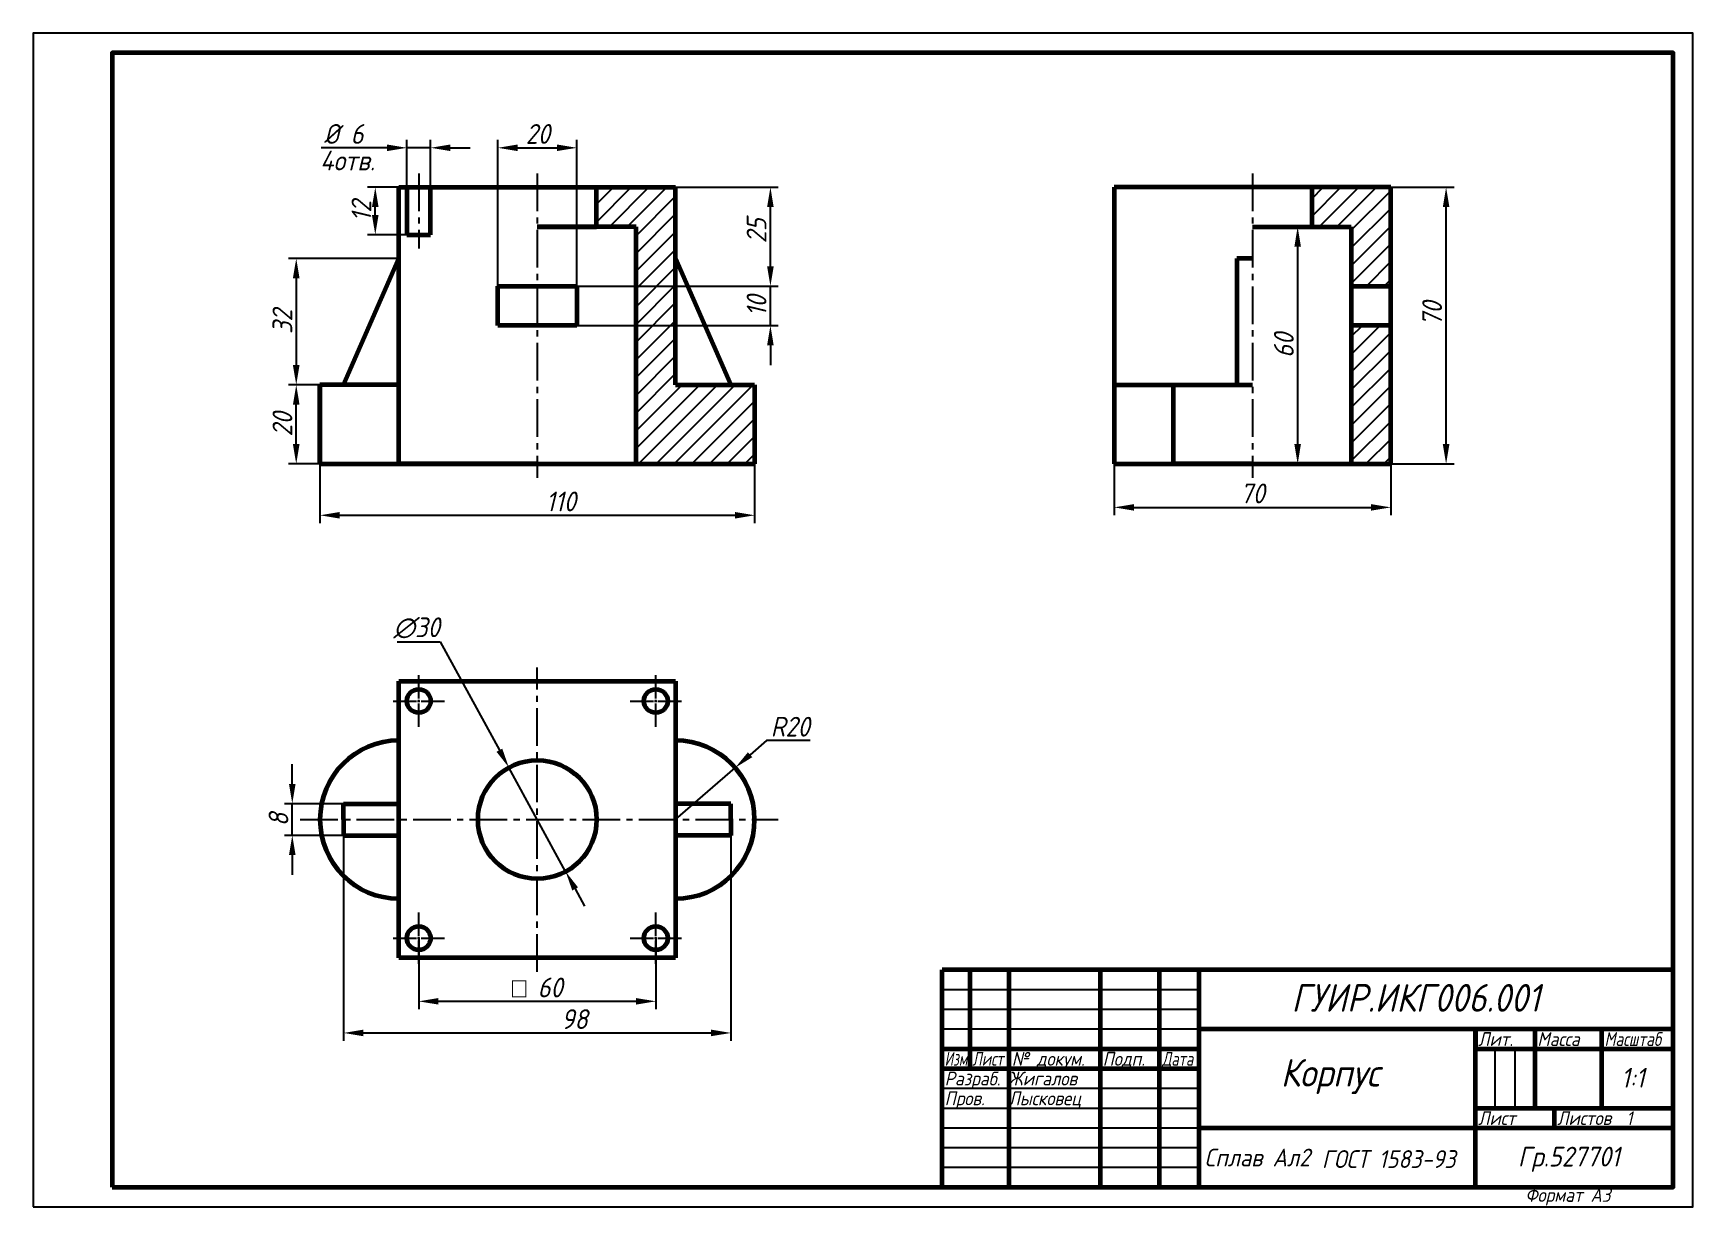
# Model space of a CAD drawing. Header units: millimetres. Extents: x 0 to 420, y 0 to 297.
import ezdxf

# ---------------------------------------------------------------- set-up
doc = ezdxf.new("R2010")
doc.units = ezdxf.units.MM
doc.header["$LTSCALE"] = 0.5
doc.linetypes.add('ACAD_ISO02W100', pattern=[15, 12, -3])
doc.linetypes.add('осевая2', pattern=[28.575, 19.05, -3.175, 3.175, -3.175])
doc.layers.get('0').update_dxf_attribs({"lineweight": 60})
doc.layers.get('Defpoints').update_dxf_attribs({"color": 5})
doc.layers.add('1-оси', color=1, linetype='осевая2')
doc.layers.add('3-размеры', color=6, linetype='Continuous')
doc.layers.add('2-штриховка', color=7, linetype='Continuous', true_color=0x00c7c7)
doc.layers.add('4-текст', color=7, linetype='Continuous', true_color=0x00ad00)
doc.styles.get("Standard").update_dxf_attribs({"font": 'isocpeui.ttf', "width": 0.9})
doc.dimstyles.new('Standart', dxfattribs={"dimtxt": 5, "dimasz": 5, "dimexe": 2, "dimexo": 0, "dimgap": 1, "dimtad": 1, "dimtoh": 1, "dimdec": 0, "dimtxsty": 'Standard', "dimcen": 2.5, "dimadec": 0, "dimazin": 0, "dimtfac": 1, "dimtdec": 0, "dimtmove": 0, "dimatfit": 3, "dimldrblk": 'DOTSMALL', "dimfxl": 1, "dimarcsym": 0})
pattern_1 = [(45, (23.5652, 0), (-2.245064, 2.245064), [])]

# ---------------------------------------------------------------- blocks, each defined once
blk = doc.blocks.new('*U2')
at = {"layer": '1-оси', "color": 0, "linetype": 'осевая2', "transparency": 16777216}
blk.add_line((0, 38.5), (0, -38.5), dxfattribs=at)
blk = doc.blocks.new('*U3')
at = {"layer": '1-оси', "color": 0, "linetype": 'осевая2', "transparency": 16777216}
blk.add_line((-60, 0), (61, 0), dxfattribs=at)
blk = doc.blocks.new('*U4')
at = {"layer": '1-оси', "color": 0, "linetype": 'осевая2', "transparency": 16777216}
blk.add_line((0, -38.5), (0, 38.5), dxfattribs=at)
blk = doc.blocks.new('*U5')
at = {"layer": '1-оси', "color": 0, "linetype": 'осевая2', "transparency": 16777216}
blk.add_line((0, 38.5), (0, -38.5), dxfattribs=at)
blk = doc.blocks.new('*U6')
at = {"layer": '1-оси', "color": 0, "linetype": 'осевая2', "transparency": 16777216}
for p, q in [((0, 0.6), (0, 6.5)), ((-6.5, 0), (-0.6, 0)), ((0.6, 0), (6.5, 0)), ((0, -6.5), (0, -0.6))]:
    blk.add_line(p, q, dxfattribs=at)
at = {"layer": '1-оси', "color": 0, "linetype": 'Continuous', "transparency": 16777216}
for p, q in [((-0.3, 0), (0.3, 0)), ((0, -0.3), (0, 0.3))]:
    blk.add_line(p, q, dxfattribs=at)
blk = doc.blocks.new('*U7')
at = {"layer": '1-оси', "color": 0, "linetype": 'осевая2', "transparency": 16777216}
for p, q in [((0, 0.6), (0, 6.5)), ((-6.5, 0), (-0.6, 0)), ((0.6, 0), (6.5, 0)), ((0, -6.5), (0, -0.6))]:
    blk.add_line(p, q, dxfattribs=at)
at = {"layer": '1-оси', "color": 0, "linetype": 'Continuous', "transparency": 16777216}
for p, q in [((-0.3, 0), (0.3, 0)), ((0, -0.3), (0, 0.3))]:
    blk.add_line(p, q, dxfattribs=at)
blk = doc.blocks.new('*U8')
at = {"layer": '1-оси', "color": 0, "linetype": 'осевая2', "transparency": 16777216}
for p, q in [((0, 0.6), (0, 6.5)), ((-6.5, 0), (-0.6, 0)), ((0.6, 0), (6.5, 0)), ((0, -6.5), (0, -0.6))]:
    blk.add_line(p, q, dxfattribs=at)
at = {"layer": '1-оси', "color": 0, "linetype": 'Continuous', "transparency": 16777216}
for p, q in [((-0.3, 0), (0.3, 0)), ((0, -0.3), (0, 0.3))]:
    blk.add_line(p, q, dxfattribs=at)
blk = doc.blocks.new('*U9')
at = {"layer": '1-оси', "color": 0, "linetype": 'осевая2', "transparency": 16777216}
for p, q in [((0, 0.6), (0, 6.5)), ((-6.5, 0), (-0.6, 0)), ((0.6, 0), (6.5, 0)), ((0, -6.5), (0, -0.6))]:
    blk.add_line(p, q, dxfattribs=at)
at = {"layer": '1-оси', "color": 0, "linetype": 'Continuous', "transparency": 16777216}
for p, q in [((-0.3, 0), (0.3, 0)), ((0, -0.3), (0, 0.3))]:
    blk.add_line(p, q, dxfattribs=at)
blk = doc.blocks.new('*D15')
at = {"layer": '3-размеры', "color": 0, "lineweight": -2, "transparency": 16777216}
for p, q in [((94.57, 258), (94.57, 270)), ((100.57, 258), (100.57, 270)), ((89.57, 268), (72.9, 268)), ((100.57, 268), (94.57, 268)), ((105.57, 268), (110.57, 268))]:
    blk.add_line(p, q, dxfattribs=at)
at = {"layer": '3-размеры', "color": 0, "transparency": 16777216}
for points in [[(89.57, 268.83), (89.57, 267.17), (94.57, 268)], [(105.57, 268.83), (105.57, 267.17), (100.57, 268)]]:
    blk.add_solid(points, dxfattribs=at)
at = {"layer": 'Defpoints', "color": 0, "transparency": 16777216}
for p in [(100.57, 268), (94.57, 258), (100.57, 258)]:
    blk.add_point(p, dxfattribs=at)
at = {"layer": '3-размеры', "color": 0, "transparency": 16777216, "insert": (78.57, 271.5), "char_height": 5, "attachment_point": 5}
blk.add_mtext('%%c 6', dxfattribs=at)
blk = doc.blocks.new('_DotSmall')
at = {"color": 0, "linetype": 'ByBlock', "const_width": 0.5}
blk.add_lwpolyline([(-0.0625, 0, 1), (0.0625, 0, 1)], format="xyb", close=True, dxfattribs=at)
blk = doc.blocks.new('*D17')
at = {"layer": '3-размеры', "color": 0, "lineweight": -2, "transparency": 16777216}
for p, q in [((65.57, 107), (65.57, 112)), ((78.57, 102), (63.57, 102)), ((65.57, 94), (65.57, 102)), ((78.57, 94), (63.57, 94)), ((65.57, 89), (65.57, 84))]:
    blk.add_line(p, q, dxfattribs=at)
at = {"layer": '3-размеры', "color": 0, "transparency": 16777216}
for points in [[(64.73, 107), (66.4, 107), (65.57, 102)], [(64.73, 89), (66.4, 89), (65.57, 94)]]:
    blk.add_solid(points, dxfattribs=at)
at = {"layer": 'Defpoints', "color": 0, "transparency": 16777216}
for p in [(65.57, 102), (78.57, 102), (78.57, 94)]:
    blk.add_point(p, dxfattribs=at)
at = {"layer": '3-размеры', "color": 0, "transparency": 16777216, "insert": (62.07, 98), "char_height": 5, "attachment_point": 5, "rotation": 90}
blk.add_mtext('8', dxfattribs=at)
blk = doc.blocks.new('*D19')
at = {"layer": '3-размеры', "color": 0, "lineweight": -2, "transparency": 16777216}
for p, q in [((97.57, 68), (97.57, 50)), ((157.57, 68), (157.57, 50)), ((102.57, 52), (152.57, 52))]:
    blk.add_line(p, q, dxfattribs=at)
at = {"layer": '3-размеры', "color": 0, "transparency": 16777216}
for points in [[(102.57, 52.83), (102.57, 51.17), (97.57, 52)], [(152.57, 52.83), (152.57, 51.17), (157.57, 52)]]:
    blk.add_solid(points, dxfattribs=at)
at = {"layer": 'Defpoints', "color": 0, "transparency": 16777216}
for p in [(97.57, 68), (157.57, 68), (157.57, 52)]:
    blk.add_point(p, dxfattribs=at)
at = {"layer": '3-размеры', "color": 0, "transparency": 16777216, "insert": (127.57, 55.5), "char_height": 5, "attachment_point": 5}
blk.add_mtext('{\\Fgdt;o} 60', dxfattribs=at)
blk = doc.blocks.new('*D20')
at = {"layer": '3-размеры', "color": 0, "lineweight": -2, "transparency": 16777216}
for p, q in [((185.57, 118), (181.43, 114.4)), ((196.59, 118), (185.57, 118)), ((162.57, 98), (177.66, 111.12))]:
    blk.add_line(p, q, dxfattribs=at)
at = {"layer": '3-размеры', "color": 0, "transparency": 16777216}
blk.add_solid([(180.88, 115.03), (181.98, 113.78), (177.66, 111.12)], dxfattribs=at)
at = {"layer": 'Defpoints', "color": 0, "transparency": 16777216}
for p in [(177.66, 111.12), (162.57, 98)]:
    blk.add_point(p, dxfattribs=at)
at = {"layer": '3-размеры', "color": 0, "transparency": 16777216, "insert": (191.58, 121.5), "char_height": 5, "attachment_point": 5}
blk.add_mtext('R20', dxfattribs=at)
blk = doc.blocks.new('*D23')
at = {"layer": '3-размеры', "color": 0, "lineweight": -2, "transparency": 16777216}
for p, q in [((72.57, 188), (72.57, 173)), ((182.57, 188), (182.57, 173)), ((77.57, 175), (177.57, 175))]:
    blk.add_line(p, q, dxfattribs=at)
at = {"layer": '3-размеры', "color": 0, "transparency": 16777216}
for points in [[(77.57, 175.83), (77.57, 174.17), (72.57, 175)], [(177.57, 175.83), (177.57, 174.17), (182.57, 175)]]:
    blk.add_solid(points, dxfattribs=at)
at = {"layer": 'Defpoints', "color": 0, "transparency": 16777216}
for p in [(72.57, 188), (182.57, 188), (182.57, 175)]:
    blk.add_point(p, dxfattribs=at)
at = {"layer": '3-размеры', "color": 0, "transparency": 16777216, "insert": (133.57, 178.5), "char_height": 5, "attachment_point": 5}
blk.add_mtext('110', dxfattribs=at)
blk = doc.blocks.new('*D24')
at = {"layer": '3-размеры', "color": 0, "lineweight": -2, "transparency": 16777216}
for p, q in [((72.57, 208), (64.57, 208)), ((66.57, 193), (66.57, 203)), ((72.57, 188), (64.57, 188))]:
    blk.add_line(p, q, dxfattribs=at)
at = {"layer": '3-размеры', "color": 0, "transparency": 16777216}
for points in [[(65.73, 203), (67.4, 203), (66.57, 208)], [(65.73, 193), (67.4, 193), (66.57, 188)]]:
    blk.add_solid(points, dxfattribs=at)
at = {"layer": 'Defpoints', "color": 0, "transparency": 16777216}
for p in [(66.57, 208), (72.57, 208), (72.57, 188)]:
    blk.add_point(p, dxfattribs=at)
at = {"layer": '3-размеры', "color": 0, "transparency": 16777216, "insert": (63.07, 198), "char_height": 5, "attachment_point": 5, "rotation": 90}
blk.add_mtext('20', dxfattribs=at)
blk = doc.blocks.new('*D25')
at = {"layer": '3-размеры', "color": 0, "lineweight": -2, "transparency": 16777216}
for p, q in [((92.57, 240), (64.57, 240)), ((66.57, 235), (66.57, 213)), ((66.57, 208), (64.57, 208))]:
    blk.add_line(p, q, dxfattribs=at)
at = {"layer": '3-размеры', "color": 0, "transparency": 16777216}
for points in [[(65.73, 235), (67.4, 235), (66.57, 240)], [(65.73, 213), (67.4, 213), (66.57, 208)]]:
    blk.add_solid(points, dxfattribs=at)
at = {"layer": 'Defpoints', "color": 0, "transparency": 16777216}
for p in [(92.57, 240), (66.57, 208), (66.57, 208)]:
    blk.add_point(p, dxfattribs=at)
at = {"layer": '3-размеры', "color": 0, "transparency": 16777216, "insert": (63.07, 224), "char_height": 5, "attachment_point": 5, "rotation": 90}
blk.add_mtext('32', dxfattribs=at)
blk = doc.blocks.new('*D26')
at = {"layer": '3-размеры', "color": 0, "lineweight": -2, "transparency": 16777216}
for p, q in [((94.57, 258), (84.57, 258)), ((86.57, 251), (86.57, 253)), ((94.57, 246), (84.57, 246))]:
    blk.add_line(p, q, dxfattribs=at)
at = {"layer": '3-размеры', "color": 0, "transparency": 16777216}
for points in [[(85.73, 253), (87.4, 253), (86.57, 258)], [(85.73, 251), (87.4, 251), (86.57, 246)]]:
    blk.add_solid(points, dxfattribs=at)
at = {"layer": 'Defpoints', "color": 0, "transparency": 16777216}
for p in [(86.57, 258), (94.57, 258), (94.57, 246)]:
    blk.add_point(p, dxfattribs=at)
at = {"layer": '3-размеры', "color": 0, "transparency": 16777216, "insert": (83.07, 252), "char_height": 5, "attachment_point": 5, "rotation": 90}
blk.add_mtext('12', dxfattribs=at)
blk = doc.blocks.new('*D28')
at = {"layer": '3-размеры', "color": 0, "lineweight": -2, "transparency": 16777216}
for p, q in [((137.57, 258), (188.57, 258)), ((186.57, 238), (186.57, 253)), ((137.57, 233), (188.57, 233))]:
    blk.add_line(p, q, dxfattribs=at)
at = {"layer": '3-размеры', "color": 0, "transparency": 16777216}
for points in [[(185.73, 253), (187.4, 253), (186.57, 258)], [(185.73, 238), (187.4, 238), (186.57, 233)]]:
    blk.add_solid(points, dxfattribs=at)
at = {"layer": 'Defpoints', "color": 0, "transparency": 16777216}
for p in [(137.57, 258), (186.57, 258), (137.57, 233)]:
    blk.add_point(p, dxfattribs=at)
at = {"layer": '3-размеры', "color": 0, "transparency": 16777216, "insert": (183.07, 247), "char_height": 5, "attachment_point": 5, "rotation": 90}
blk.add_mtext('25', dxfattribs=at)
blk = doc.blocks.new('*D30')
at = {"layer": '3-размеры', "color": 0, "lineweight": -2, "transparency": 16777216}
for p, q in [((117.57, 233), (117.57, 270)), ((137.57, 233), (137.57, 270)), ((122.57, 268), (132.57, 268))]:
    blk.add_line(p, q, dxfattribs=at)
at = {"layer": '3-размеры', "color": 0, "transparency": 16777216}
for points in [[(122.57, 268.83), (122.57, 267.17), (117.57, 268)], [(132.57, 268.83), (132.57, 267.17), (137.57, 268)]]:
    blk.add_solid(points, dxfattribs=at)
at = {"layer": 'Defpoints', "color": 0, "transparency": 16777216}
for p in [(137.57, 268), (117.57, 233), (137.57, 233)]:
    blk.add_point(p, dxfattribs=at)
at = {"layer": '3-размеры', "color": 0, "transparency": 16777216, "insert": (127.71, 271.5), "char_height": 5, "attachment_point": 5}
blk.add_mtext('20', dxfattribs=at)
blk = doc.blocks.new('*D32')
at = {"layer": '3-размеры', "color": 0, "lineweight": -2, "transparency": 16777216}
for p, q in [((343.57, 258), (359.57, 258)), ((357.57, 193), (357.57, 253)), ((343.57, 188), (359.57, 188))]:
    blk.add_line(p, q, dxfattribs=at)
at = {"layer": '3-размеры', "color": 0, "transparency": 16777216}
for points in [[(356.73, 253), (358.4, 253), (357.57, 258)], [(356.73, 193), (358.4, 193), (357.57, 188)]]:
    blk.add_solid(points, dxfattribs=at)
at = {"layer": 'Defpoints', "color": 0, "transparency": 16777216}
for p in [(343.57, 258), (357.57, 258), (343.57, 188)]:
    blk.add_point(p, dxfattribs=at)
at = {"layer": '3-размеры', "color": 0, "transparency": 16777216, "insert": (354.03, 226), "char_height": 5, "attachment_point": 5, "rotation": 90}
blk.add_mtext('70', dxfattribs=at)
blk = doc.blocks.new('*D33')
at = {"layer": '3-размеры', "color": 0, "lineweight": -2, "transparency": 16777216}
for p, q in [((273.57, 188), (273.57, 175)), ((343.57, 188), (343.57, 175)), ((278.57, 177), (338.57, 177))]:
    blk.add_line(p, q, dxfattribs=at)
at = {"layer": '3-размеры', "color": 0, "transparency": 16777216}
for points in [[(278.57, 177.83), (278.57, 176.17), (273.57, 177)], [(338.57, 177.83), (338.57, 176.17), (343.57, 177)]]:
    blk.add_solid(points, dxfattribs=at)
at = {"layer": 'Defpoints', "color": 0, "transparency": 16777216}
for p in [(273.57, 188), (343.57, 188), (343.57, 177)]:
    blk.add_point(p, dxfattribs=at)
at = {"layer": '3-размеры', "color": 0, "transparency": 16777216, "insert": (308.57, 180.53), "char_height": 5, "attachment_point": 5}
blk.add_mtext('70', dxfattribs=at)
blk = doc.blocks.new('*D34')
at = {"layer": '3-размеры', "color": 0, "lineweight": -2, "transparency": 16777216}
for p, q in [((186.57, 238), (186.57, 243)), ((137.57, 233), (188.57, 233)), ((186.57, 223), (186.57, 233)), ((137.57, 223), (188.57, 223)), ((186.57, 218), (186.57, 213))]:
    blk.add_line(p, q, dxfattribs=at)
at = {"layer": '3-размеры', "color": 0, "transparency": 16777216}
for points in [[(185.73, 238), (187.4, 238), (186.57, 233)], [(185.73, 218), (187.4, 218), (186.57, 223)]]:
    blk.add_solid(points, dxfattribs=at)
at = {"layer": 'Defpoints', "color": 0, "transparency": 16777216}
for p in [(137.57, 233), (186.57, 233), (137.57, 223)]:
    blk.add_point(p, dxfattribs=at)
at = {"layer": '3-размеры', "color": 0, "transparency": 16777216, "insert": (183.07, 228), "char_height": 5, "attachment_point": 5, "rotation": 90}
blk.add_mtext('10', dxfattribs=at)
blk = doc.blocks.new('*D36')
at = {"layer": '3-размеры', "color": 0, "lineweight": -2, "transparency": 16777216}
for p, q in [((78.57, 94), (78.57, 42)), ((176.57, 94), (176.57, 42)), ((83.57, 44), (171.57, 44))]:
    blk.add_line(p, q, dxfattribs=at)
at = {"layer": '3-размеры', "color": 0, "transparency": 16777216}
for points in [[(83.57, 44.83), (83.57, 43.17), (78.57, 44)], [(171.57, 44.83), (171.57, 43.17), (176.57, 44)]]:
    blk.add_solid(points, dxfattribs=at)
at = {"layer": 'Defpoints', "color": 0, "transparency": 16777216}
for p in [(78.57, 94), (176.57, 94), (176.57, 44)]:
    blk.add_point(p, dxfattribs=at)
at = {"layer": '3-размеры', "color": 0, "transparency": 16777216, "insert": (137, 47.5), "char_height": 5, "attachment_point": 5}
blk.add_mtext('98', dxfattribs=at)
blk = doc.blocks.new('*D37')
at = {"layer": '3-размеры', "color": 0, "lineweight": -2, "transparency": 16777216}
for p, q in [((323.57, 248), (318, 248)), ((320, 243), (320, 193)), ((323.57, 188), (318, 188))]:
    blk.add_line(p, q, dxfattribs=at)
at = {"layer": '3-размеры', "color": 0, "transparency": 16777216}
for points in [[(319.17, 243), (320.83, 243), (320, 248)], [(319.17, 193), (320.83, 193), (320, 188)]]:
    blk.add_solid(points, dxfattribs=at)
at = {"layer": 'Defpoints', "color": 0, "transparency": 16777216}
for p in [(323.57, 248), (320, 188), (323.57, 188)]:
    blk.add_point(p, dxfattribs=at)
at = {"layer": '3-размеры', "color": 0, "transparency": 16777216, "insert": (316.5, 218), "char_height": 5, "attachment_point": 5, "rotation": 90}
blk.add_mtext('60', dxfattribs=at)
blk = doc.blocks.new('*D38')
at = {"layer": '3-размеры', "color": 0, "lineweight": -2, "transparency": 16777216}
for p, q in [((92.1, 143), (103, 143)), ((103, 143), (117.98, 115.55)), ((134.75, 84.83), (120.38, 111.17)), ((137.15, 80.45), (139.54, 76.06))]:
    blk.add_line(p, q, dxfattribs=at)
at = {"layer": '3-размеры', "color": 0, "transparency": 16777216}
for points in [[(118.71, 115.95), (117.25, 115.16), (120.38, 111.17)], [(137.88, 80.84), (136.42, 80.05), (134.75, 84.83)]]:
    blk.add_solid(points, dxfattribs=at)
at = {"layer": 'Defpoints', "color": 0, "transparency": 16777216}
for p in [(120.38, 111.17), (134.75, 84.83)]:
    blk.add_point(p, dxfattribs=at)
at = {"layer": '3-размеры', "color": 0, "transparency": 16777216, "insert": (97.05, 146.5), "char_height": 5, "attachment_point": 5}
blk.add_mtext('∅30', dxfattribs=at)
blk = doc.blocks.new('*U40')
at = {"layer": '3-размеры', "color": 0, "linetype": 'осевая2', "transparency": 16777216}
blk.add_line((0, 9.5), (0, -9.5), dxfattribs=at)

msp = doc.modelspace()

# ---------------------------------------------------------------- hatches: boundary and pattern name
at = {"layer": '2-штриховка'}
h = msp.add_hatch(dxfattribs=at)
h.set_pattern_fill('ANSI31', color=256)
h.set_pattern_definition(pattern_1)
h.paths.add_polyline_path([(162.57, 208), (162.57, 240), (162.57, 258), (142.57, 258), (142.57, 248), (152.57, 248), (152.57, 188), (162.57, 188), (182.57, 188), (182.57, 208)])
h = msp.add_hatch(dxfattribs=at)
h.set_pattern_fill('ANSI31', color=256)
h.set_pattern_definition(pattern_1)
h.paths.add_polyline_path([(333.57, 188), (343.57, 188), (343.57, 223), (333.57, 223)])
h.paths.add_polyline_path([(333.57, 248), (333.57, 233), (343.57, 233), (343.57, 258), (323.57, 258), (323.57, 248)])

# ---------------------------------------------------------------- linework, layer by layer
for p, q in [((92.57, 208), (92.57, 258)), ((92.57, 258), (162.57, 258)), ((94.57, 258), (94.57, 246)), ((100.57, 246), (100.57, 258)), ((142.57, 248), (142.57, 258)), ((162.57, 208), (162.57, 258)), ((343.57, 258), (273.57, 258)), ((273.57, 258), (273.57, 188)), ((323.57, 258), (323.57, 248)), ((343.57, 188), (343.57, 258)), ((152.57, 248), (127.57, 248)), ((127.57, 248), (142.57, 248)), ((152.57, 188), (152.57, 248)), ((308.57, 248), (333.57, 248)), ((333.57, 248), (333.57, 188)), ((94.57, 246), (100.57, 246)), ((78.57, 208), (92.57, 240)), ((92.57, 208), (92.57, 240)), ((162.57, 208), (162.57, 240)), ((162.57, 240), (176.57, 208)), ((308.57, 240), (304.57, 240)), ((304.57, 240), (304.57, 208)), ((117.57, 223), (117.57, 233)), ((117.57, 233), (127.57, 233)), ((127.57, 233), (137.57, 233)), ((137.57, 233), (137.57, 223)), ((333.57, 233), (343.57, 233)), ((137.57, 223), (117.57, 223)), ((343.57, 223), (333.57, 223)), ((72.57, 188), (72.57, 208)), ((92.57, 208), (72.57, 208)), ((72.57, 208), (72.57, 188)), ((92.57, 188), (92.57, 208)), ((162.57, 208), (182.57, 208)), ((182.57, 208), (182.57, 188)), ((273.57, 208), (308.57, 208)), ((288.57, 188), (288.57, 208)), ((72.57, 188), (182.57, 188)), ((127.57, 188), (92.57, 188)), ((127.57, 188), (162.57, 188)), ((273.57, 188), (343.57, 188)), ((308.57, 188), (288.57, 188)), ((308.57, 188), (328.57, 188)), ((92.57, 133), (162.57, 133)), ((92.57, 63), (92.57, 133)), ((162.57, 133), (162.57, 63)), ((78.57, 98), (78.57, 102)), ((78.57, 102), (92.57, 102)), ((176.57, 102), (162.57, 102)), ((176.57, 98), (176.57, 102)), ((78.57, 98), (78.57, 94)), ((176.57, 98), (176.57, 94)), ((78.57, 94), (92.57, 94)), ((176.57, 94), (162.57, 94)), ((162.57, 63), (92.57, 63)), ((365, 45), (365, 40))]:
    msp.add_line(p, q)
at = {"linetype": 'ACAD_ISO02W100', "lineweight": 30}
for p, q in [((142.57, 248), (142.57, 258)), ((293.57, 258), (323.57, 258)), ((137.57, 133), (117.57, 133)), ((137.57, 63), (117.57, 63))]:
    msp.add_line(p, q, dxfattribs=at)
at = {"lineweight": 60}
for p, q in [((415, 60), (230, 60)), ((230, 5), (230, 60)), ((237, 60), (237, 35)), ((247, 5), (247, 60)), ((270, 60), (270, 5)), ((285, 5), (285, 60)), ((295, 60), (295, 5)), ((295, 45), (415, 45)), ((365, 5), (365, 45)), ((380, 45), (380, 25)), ((397, 25), (397, 45)), ((230, 40), (295, 40)), ((365, 40), (415, 40)), ((230, 35), (295, 35)), ((365, 25), (415, 25)), ((385, 20), (385, 25)), ((295, 20), (415, 20))]:
    msp.add_line(p, q, dxfattribs=at)
at = {"lineweight": -3}
for p, q in [((230, 55), (295, 55)), ((230, 50), (295, 50)), ((230, 45), (295, 45)), ((370, 25), (370, 40)), ((375, 40), (375, 25)), ((230, 30), (295, 30)), ((230, 25), (295, 25)), ((230, 20), (295, 20)), ((230, 15), (295, 15)), ((230, 10), (295, 10))]:
    msp.add_line(p, q, dxfattribs=at)
at = {"lineweight": 60}
msp.add_lwpolyline([(20, 5), (415, 5), (415, 292), (20, 292)], close=True, dxfattribs=at)
for centre, radius in [((97.57, 128), 3), ((157.57, 128), 3), ((127.57, 98), 15), ((97.57, 68), 3), ((157.57, 68), 3)]:
    msp.add_circle(centre, radius)
for centre, start, end in [((92.57, 98), 90, 270), ((162.57, 98), 270, 90)]:
    msp.add_arc(centre, 20, start, end)
at = {"layer": 'Defpoints'}
msp.add_lwpolyline([(0, 0), (420, 0), (420, 297), (0, 297)], close=True, dxfattribs=at)

# ---------------------------------------------------------------- block references
at = {"layer": '1-оси', "linetype": 'осевая2'}
for name, p in [('*U2', (127.57, 223)), ('*U5', (308.57, 223)), ('*U7', (97.57, 128)), ('*U4', (127.57, 98)), ('*U6', (157.57, 128)), ('*U3', (127.57, 98)), ('*U8', (97.57, 68)), ('*U9', (157.57, 68))]:
    msp.add_blockref(name, p, dxfattribs=at)
at = {"layer": '3-размеры', "linetype": 'осевая2'}
msp.add_blockref('*U40', (97.57, 252), dxfattribs=at)

# ---------------------------------------------------------------- texts
at = {"lineweight": -3, "width": 0.9}
msp.add_text('Формат А3', height=3.5, dxfattribs=at).set_placement((377.6, 1.25))
at = {"layer": '3-размеры', "width": 0.9}
msp.add_text('4отв.', height=5, dxfattribs=at).set_placement((72.63, 262.27))
at = {"layer": '4-текст', "width": 0.9}
for s, height, p in [('ГУИР.ИКГ006.001', 7, (318.43, 49.38)), ('Корпус', 7, (315.71, 30.42)), ('1:1', 5, (401.83, 30.17)), ('1', 3.5, (403.15, 20.66)), ('Сплав Ал2', 4.5, (296.44, 10.22)), ('ГОСТ 1583-93', 4.5, (326.14, 9.83)), ('Гр.527701', 5, (375.73, 10.2))]:
    msp.add_text(s, height=height, dxfattribs=at).set_placement(p)
at = {"layer": '4-текст', "lineweight": -3}
for s, width, p in [('Лит.', 0.9, (365.67, 40.7)), ('Масса', 0.9, (380.67, 40.7)), ('Масштаб', 0.8, (397.67, 40.7)), ('Изм.', 0.7, (230.67, 35.7)), ('Лист', 0.75, (237.67, 35.7)), ('№ докум.', 0.9, (247.67, 35.7)), ('Подп.', 0.9, (270.67, 35.7)), ('Дата', 0.75, (285.67, 35.7)), ('Разраб. Жигалов', 0.9, (230.67, 30.7)), ('Пров.   Лысковец', 0.9, (230.67, 25.7)), ('Лист', 0.9, (365.67, 20.7)), ('Листов', 0.9, (385.67, 20.7))]:
    msp.add_text(s, height=3.5, dxfattribs=dict(at, width=width)).set_placement(p)

# ---------------------------------------------------------------- dimensions: what is measured, and where the dimension line sits
at = {"layer": '3-размеры'}
for base, p1, p2, text, picture, middle in [((100.57, 268), (94.57, 258), (100.57, 258), '%%c <>', '*D15', (78.57, 268)), ((157.57, 52), (97.57, 68), (157.57, 68), '{\\Fgdt;o} <>', '*D19', (127.57, 52))]:
    dim = msp.add_linear_dim(base=base, p1=p1, p2=p2, text=text, dimstyle='Standart', dxfattribs=at)
    dim.commit()
    dim.dimension.update_dxf_attribs({"geometry": picture, "text_midpoint": middle, "dimtype": 160})
for base, p1, p2, picture, middle in [((137.57, 268), (117.57, 233), (137.57, 233), '*D30', (127.71, 268)), ((182.57, 175), (72.57, 188), (182.57, 188), '*D23', (133.57, 175)), ((343.57, 177), (273.57, 188), (343.57, 188), '*D33', (308.57, 177)), ((176.57, 44), (78.57, 94), (176.57, 94), '*D36', (137, 44))]:
    dim = msp.add_linear_dim(base=base, p1=p1, p2=p2, dimstyle='Standart', dxfattribs=at)
    dim.commit()
    dim.dimension.update_dxf_attribs({"geometry": picture, "text_midpoint": middle, "dimtype": 160})
for base, p1, p2, picture, middle in [((86.57, 258), (94.57, 246), (94.57, 258), '*D26', (86.57, 252)), ((186.57, 258), (137.57, 233), (137.57, 258), '*D28', (186.57, 247)), ((357.57, 258), (343.57, 188), (343.57, 258), '*D32', (357.57, 226)), ((320, 188), (323.57, 248), (323.57, 188), '*D37', (320, 218)), ((66.57, 208), (92.57, 240), (66.57, 208), '*D25', (66.57, 224)), ((186.57, 233), (137.57, 223), (137.57, 233), '*D34', (186.57, 228)), ((66.57, 208), (72.57, 188), (72.57, 208), '*D24', (66.57, 198)), ((65.57, 102), (78.57, 94), (78.57, 102), '*D17', (65.57, 98))]:
    dim = msp.add_linear_dim(base=base, p1=p1, p2=p2, angle=90, dimstyle='Standart', dxfattribs=at)
    dim.commit()
    dim.dimension.update_dxf_attribs({"geometry": picture, "text_midpoint": middle, "dimtype": 160})
dim = msp.add_diameter_dim_2p(p1=(134.75, 84.83), p2=(120.38, 111.17), dimstyle='Standart', dxfattribs=at)
dim.commit()
dim.dimension.update_dxf_attribs({"geometry": '*D38', "text_midpoint": (97.05, 143), "dimtype": 163})
dim = msp.add_radius_dim(center=(162.57, 98), mpoint=(177.66, 111.12), dimstyle='Standart', dxfattribs=at)
dim.commit()
dim.dimension.update_dxf_attribs({"geometry": '*D20', "text_midpoint": (191.58, 118), "dimtype": 164})

doc.saveas('drawing.dxf')
